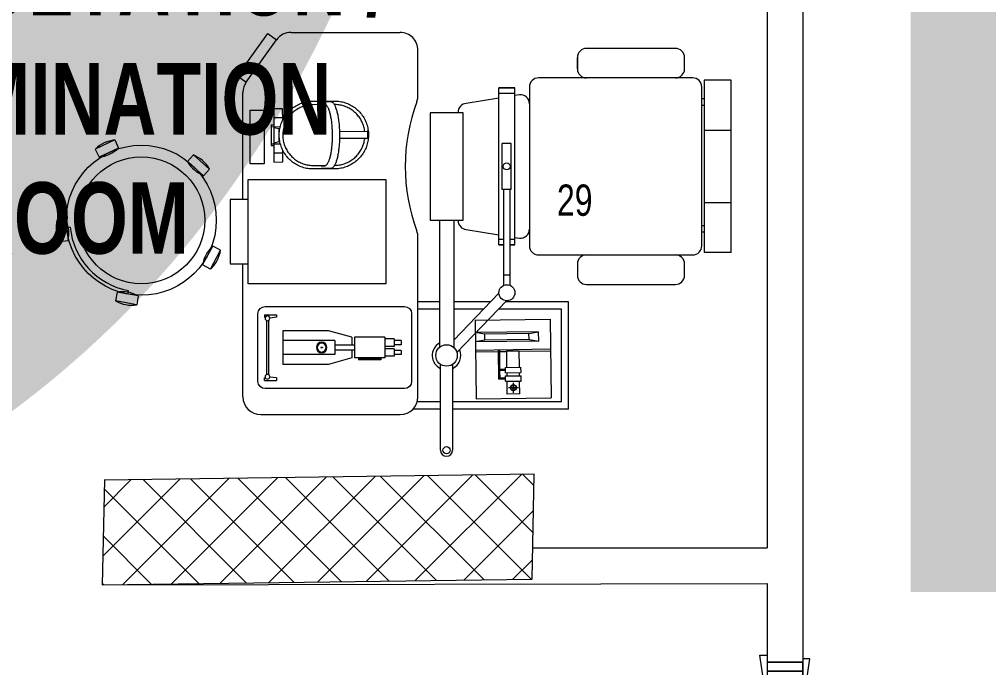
# Model space of a CAD drawing. Header units: millimetres. Extents: x -2143172 to 5255, y -610845 to 279739.
# Drawn here: x -1257184 to -1254470, y -25800 to -23985 of the extents above; entities that cross this region are included whole.
import ezdxf

# ---------------------------------------------------------------- set-up
doc = ezdxf.new("R2010")
doc.units = ezdxf.units.MM
doc.header["$LTSCALE"] = 30
doc.layers.get('0').update_dxf_attribs({"lineweight": 5})
for name, color, linetype, lineweight in [('72_EGR_BASE_TEXT', 7, 'Continuous', 5), ('72_EGR_EQP_TAG', 142, 'Continuous', 5), ('C-HYDR-CTCH', 6, 'Continuous', 5), ('Hatch', 252, 'Continuous', 5), ('LOADING', 163, 'Continuous', 5), ('Structure', 20, 'Continuous', 5), ('Title', 7, 'Continuous', 5), ('Walls', 32, 'Continuous', 5)]:
    doc.layers.add(name, color=color, linetype=linetype, lineweight=lineweight)
doc.layers.add('Wooden Joinery', color=7, linetype='Continuous', lineweight=5, true_color=0x521300)
doc.styles.get("Standard").update_dxf_attribs({"font": ''})
doc.styles.add('X3G_ENTITY_257CFD', font='swisscl.ttf', dxfattribs={"height": 200})
doc.styles.add('X3G_ENTITY_9EC9', font='swisscl.ttf', dxfattribs={"height": 0.2})
doc.styles.get('Standard').set_extended_font_data('@Arial Unicode MS')

# ---------------------------------------------------------------- blocks, each defined once
blk = doc.blocks.new('A$C72370EFE')
at = {"layer": 'Wooden Joinery'}
for p, q in [((-0.01, -0.04), (-0.02, -0.04)), ((-0.01, -0.03), (-0.01, -0.07)), ((0, -0.03), (-0.01, -0.03)), ((0.04, -0.03), (0.05, -0.03)), ((0.05, -0.03), (0.05, -0.07)), ((0.05, -0.04), (0.06, -0.04)), ((-0.05, -0.07), (-0.05, -0.16)), ((-0.03, -0.07), (-0.03, -0.16)), ((-0.01, -0.06), (-0.02, -0.06)), ((0, -0.07), (-0.01, -0.07)), ((0.04, -0.07), (0.05, -0.07)), ((0.05, -0.06), (0.06, -0.06)), ((0.07, -0.07), (0.07, -0.16)), ((0.09, -0.07), (0.09, -0.16)), ((-0.01, -0.17), (-0.02, -0.17)), ((-0.01, -0.17), (-0.01, -0.19)), ((0.05, -0.17), (0.06, -0.17)), ((0.05, -0.17), (0.05, -0.19)), ((-0.01, -0.19), (-0.02, -0.19)), ((0.05, -0.19), (0.06, -0.19))]:
    blk.add_line(p, q, dxfattribs=at)
for centre, radius, start, end in [((-0.02, -0.07), 0.03, 90, 180), ((0.06, -0.07), 0.03, 0, 90), ((-0.02, -0.07), 0.01, 90, 180), ((0.06, -0.07), 0.01, 0, 90), ((-0.02, -0.16), 0.03, 180, 270), ((-0.02, -0.16), 0.01, 180, 270), ((0.06, -0.16), 0.01, 270, 0), ((0.06, -0.16), 0.03, 270, 0)]:
    blk.add_arc(centre, radius, start, end, dxfattribs=at)
blk = doc.blocks.new('A$C5DAD61B4')
at = {"layer": 'Wooden Joinery'}
for points in [[(80, 959.1), (80, 969.1), (10, 979.1), (10, 959.1)], [(940, 959.1), (940, 969.1), (1010, 979.1), (1010, 959.1)], [(70, 859.1), (70, 849.1), (0, 839.1), (0, 859.1)], [(120, 859.1), (120, 0), (80, 0), (80, 859.1)], [(950, 859.1), (950, 849.1), (1020, 839.1), (1020, 859.1)]]:
    blk.add_lwpolyline(points, close=True, dxfattribs=at)
for points in [[(45, 859.1), (45, 959.1), (20, 959.1), (20, 859.1), (45, 859.1)], [(45, 859.1), (80, 859.1), (80, 899.1), (90, 899.1), (90, 959.1), (45, 959.1), (45, 859.1)], [(975, 859.1), (940, 859.1), (940, 899.1), (930, 899.1), (930, 959.1), (975, 959.1), (975, 859.1)], [(975, 859.1), (975, 959.1), (1000, 959.1), (1000, 859.1), (975, 859.1)]]:
    blk.add_lwpolyline(points, dxfattribs=at)
blk.add_arc((80, 859.1), 860, 272.666, 0, dxfattribs=at)
at = {"layer": 'Wooden Joinery', "xscale": 999.9999999998854, "yscale": 999.9999999998854, "zscale": 999.9999999998854, "rotation": 180}
blk.add_blockref('A$C72370EFE', (120, 0), dxfattribs=at)
blk = doc.blocks.new('A$C47696aed')
at = {"layer": 'Hatch'}
h = blk.add_hatch(dxfattribs=at)
h.set_pattern_fill('ANSI37', color=256, scale=30)
h.paths.add_polyline_path([(50952.7, 21917.9), (50348.7, 21909.7), (50352.6, 21621.3), (50956.6, 21629.5)])
h.paths.add_polyline_path([(43791.9, 21910.1), (43208.4, 21904.7), (43188.5, 21613.3), (43772, 21618.7)])
h.paths.add_polyline_path([(29414.9, 21902.8), (28815.8, 21898.7), (28810.1, 21605.6), (29409.2, 21609.7)])
h.paths.add_polyline_path([(36600.2, 21904.9), (35999, 21897.4), (35990.7, 21611.8), (36591.9, 21619.3)])
h.paths.add_polyline_path([(22195.7, 21912), (21589.3, 21890.2), (21603.8, 21597.6), (22210.2, 21619.5)])
h.paths.add_polyline_path([(15459.1, 21901.7), (14237.2, 21925.6), (14230.7, 21629.5), (15452.7, 21605.5)])
h.paths.add_polyline_path([(15473.2, 14701.6), (14258.2, 14685.8), (14244.7, 14393.4), (15459.7, 14409.1)])
h.paths.add_polyline_path([(15447.1, 7508.4), (14244, 7492.4), (14238.3, 7199.4), (15441.4, 7215.3)])
h.paths.add_polyline_path([(15465.6, 309.7), (14269, 298.3), (14271.8, 3.8), (15468.5, 15.2)])
h.paths.add_polyline_path([(7830.6, 311.8), (7227.1, 308.1), (7237.7, 22.6), (7841.3, 26.3)])
h.paths.add_polyline_path([(7815.2, 7509.8), (7218.4, 7511.4), (7218.2, 7210.2), (7815.1, 7208.6)])
h.paths.add_polyline_path([(7825.1, 14699.4), (7205.8, 14700.6), (7195.2, 14397.6), (7814.5, 14396.4)])
h.paths.add_polyline_path([(7801.7, 21878.7), (7201.1, 21893.2), (7197.5, 21603.6), (7798.1, 21589.1)])
h.paths.add_polyline_path([(602.6, 21876.9), (0, 21899.6), (1.9, 21611.2), (604.5, 21588.5)])
h.paths.add_polyline_path([(610.4, 7498.6), (8.3, 7491.6), (11.7, 7200), (613.7, 7206.9)])
h.paths.add_polyline_path([(627.9, 303.9), (29.5, 302.9), (34.3, 2.3), (632.7, 3.3)])
h.paths.add_polyline_path([(22214.6, 317.2), (21608.9, 304.3), (21614.6, 3.1), (22220.3, 16)])
h.paths.add_polyline_path([(22208.1, 7509.7), (21613.7, 7492.1), (21615.8, 7195.5), (22210.2, 7213.1)])
h.paths.add_polyline_path([(22199.3, 14717.7), (21600.4, 14710), (21604.4, 14409.9), (22203.4, 14417.6)])
h.paths.add_polyline_path([(29399.7, 14702.4), (28797.7, 14707.1), (28802, 14415), (29403.9, 14410.3)])
h.paths.add_polyline_path([(29403.4, 7519.8), (28799.6, 7502.2), (28813, 7202.1), (29413.1, 7223.2)])
h.paths.add_polyline_path([(29419.5, 303.8), (28815.7, 310.4), (28813.3, 24.7), (29417.2, 18.1)])
h.paths.add_polyline_path([(36618, 314.2), (36020.7, 299.7), (36029.7, 0), (36627, 14.6)])
h.paths.add_polyline_path([(36610.7, 7502.6), (36009.5, 7504.5), (36010.6, 7207.3), (36611.9, 7205.4)])
h.paths.add_polyline_path([(36574.3, 14706.4), (35993.4, 14711.1), (36013.1, 14421.3), (36594, 14416.6)])
h.paths.add_polyline_path([(43777.6, 14705.7), (43180, 14719.4), (43182, 14427.5), (43779.6, 14413.8)])
h.paths.add_polyline_path([(43778.6, 7507.1), (43210.2, 7499.5), (43212, 7205.4), (43780.5, 7213)])
h.paths.add_polyline_path([(43815.7, 310), (43210.4, 307.3), (43211.8, 2.8), (43817, 5.4)])
h.paths.add_polyline_path([(50989.9, 309.5), (50401.9, 325.5), (50388.7, 18.3), (50976.7, 2.3)])
h.paths.add_polyline_path([(50974.1, 7508.9), (50370.9, 7510), (50368.9, 7213.4), (50972.2, 7212.3)])
at = {"layer": 'C-HYDR-CTCH', "color": 4, "elevation": 301952, "flags": 128}
blk.add_lwpolyline([(14244.1, 7493.3), (14238.3, 7199.4), (15441.4, 7215.3), (15447.1, 7508.4), (14243.5, 7492.4)], dxfattribs=at)
blk = doc.blocks.new('ME12326-P')
for p, q in [((0, 0.22), (0, 0)), ((0, 0.22), (0.21, 0.22)), ((0.21, 0.22), (0.21, 0)), ((0.027, 0.1807), (0, 0.1852)), ((0.1775, 0.1852), (0, 0.1852)), ((0.027, 0.1635), (0, 0.159)), ((0.1505, 0.1807), (0.027, 0.1807)), ((0.027, 0.1635), (0.027, 0.1807)), ((0.1505, 0.1635), (0.027, 0.1635)), ((0.1505, 0.1807), (0.1775, 0.1852)), ((0.1505, 0.1635), (0.1505, 0.1807)), ((0.1505, 0.1635), (0.1775, 0.159)), ((0.1775, 0.159), (0.1775, 0.1852)), ((0.1775, 0.159), (0, 0.159)), ((0.21, 0.1355), (0, 0.1355)), ((0.0648, 0.1301), (0, 0.1301)), ((0.0648, 0.0536), (0.0648, 0.1355)), ((0.0679, 0.0806), (0.0679, 0.1355)), ((0.0875, 0.1301), (0.0679, 0.1301)), ((0.0875, 0.0867), (0.0875, 0.1327)), ((0.0875, 0.1327), (0.1225, 0.1327)), ((0.1225, 0.0867), (0.1225, 0.1327)), ((0.21, 0.1301), (0.1225, 0.1301)), ((0.0831, 0.0715), (0.0831, 0.0867)), ((0.0831, 0.0867), (0.1269, 0.0867)), ((0.1269, 0.0715), (0.1269, 0.0867)), ((0.0831, 0.0806), (0.0648, 0.0806)), ((0.0831, 0.0776), (0.0648, 0.0776)), ((0.0831, 0.0567), (0.0648, 0.0567)), ((0.0679, 0.0567), (0.0679, 0.0776)), ((0.0831, 0.0715), (0.1269, 0.0715)), ((0.0831, 0.0476), (0.0831, 0.0628)), ((0.0831, 0.0628), (0.1269, 0.0628)), ((0.0875, 0.0628), (0.0875, 0.0715)), ((0.1225, 0.0628), (0.1225, 0.0715)), ((0.1269, 0.0476), (0.1269, 0.0628)), ((0.0831, 0.0536), (0.0648, 0.0536)), ((0.0831, 0.0476), (0.1269, 0.0476)), ((0.0875, 0.0116), (0.0875, 0.0476)), ((0.1192, 0.0291), (0.0908, 0.0291)), ((0.105, 0.0152), (0.105, 0.0435)), ((0.1225, 0.0116), (0.1225, 0.0476)), ((0, 0), (0.21, 0)), ((0.1225, 0.0116), (0.0875, 0.0116))]:
    blk.add_line(p, q)
for radius in [0.00847, 0.00758, 0.00267]:
    blk.add_circle((0.105, 0.0293), radius)
blk = doc.blocks.new('ME12281-P')
at = {"color": 0}
for p, q in [((0.4454, 0.3153), (0.0554, 0.3153)), ((0.0354, 0.2953), (0.0354, 0.1053)), ((0.414, 0.2923), (0.414, 0.2855)), ((0.4469, 0.2923), (0.414, 0.2923)), ((0.414, 0.2855), (0.4325, 0.283)), ((0.4356, 0.2759), (0.4356, 0.124)), ((0.4412, 0.2759), (0.4412, 0.1246)), ((0.4469, 0.2855), (0.4447, 0.2855)), ((0.4469, 0.2923), (0.4469, 0.2855)), ((0.4654, 0.1053), (0.4654, 0.2953)), ((0.2028, 0.2289), (0.2676, 0.2473)), ((0.2676, 0.2473), (0.3961, 0.2473)), ((0.3961, 0.2473), (0.3961, 0.1533)), ((0.0648, 0.2198), (0.0845, 0.2198)), ((0.0648, 0.2198), (0.0648, 0.2083)), ((0.0845, 0.2243), (0.1099, 0.2243)), ((0.0845, 0.2243), (0.0845, 0.2037)), ((0.1099, 0.2289), (0.1953, 0.2289)), ((0.1099, 0.2289), (0.1099, 0.1716)), ((0.1953, 0.2289), (0.1953, 0.1716)), ((0.2028, 0.2289), (0.2028, 0.2071)), ((0.2504, 0.2198), (0.3961, 0.2198)), ((0.2504, 0.2198), (0.2504, 0.1808)), ((0.0648, 0.2083), (0.0845, 0.2083)), ((0.0648, 0.1922), (0.0648, 0.1808)), ((0.0648, 0.1922), (0.0845, 0.1922)), ((0.0845, 0.2037), (0.1099, 0.2037)), ((0.0845, 0.1968), (0.0845, 0.1762)), ((0.0845, 0.1968), (0.1099, 0.1968)), ((0.1953, 0.2071), (0.2504, 0.2071)), ((0.1953, 0.1934), (0.2504, 0.1934)), ((0.2028, 0.1934), (0.2028, 0.1716)), ((0.2851, 0.2009), (0.2851, 0.1996)), ((0.2851, 0.2009), (0.2892, 0.2009)), ((0.2851, 0.1996), (0.2892, 0.1996)), ((0.2892, 0.2009), (0.2892, 0.1996)), ((0.0648, 0.1808), (0.0845, 0.1808)), ((0.0845, 0.1762), (0.1099, 0.1762)), ((0.1099, 0.1716), (0.1953, 0.1716)), ((0.1211, 0.1692), (0.1211, 0.166)), ((0.1211, 0.1692), (0.184, 0.1692)), ((0.1211, 0.166), (0.184, 0.166)), ((0.184, 0.1692), (0.184, 0.166)), ((0.2028, 0.1716), (0.2676, 0.1533)), ((0.2504, 0.1808), (0.3961, 0.1808)), ((0.2676, 0.1533), (0.3961, 0.1533)), ((0.414, 0.1151), (0.4325, 0.1175)), ((0.414, 0.1151), (0.414, 0.1082)), ((0.4469, 0.1151), (0.4447, 0.1151)), ((0.4469, 0.1082), (0.4469, 0.1151)), ((0.0554, 0.0853), (0.4454, 0.0853)), ((0.4469, 0.1082), (0.414, 0.1082))]:
    blk.add_line(p, q, dxfattribs=at)
for centre, radius in [((0.439, 0.2821), 0.00657), ((0.2871, 0.2003), 0.0149), ((0.2871, 0.2003), 0.0125), ((0.439, 0.1184), 0.00657)]:
    blk.add_circle(centre, radius, dxfattribs=at)
for centre, start, end in [((0.0554, 0.2953), 90, 180), ((0.4454, 0.2953), 0, 90), ((0.0554, 0.1053), 180, 270), ((0.4454, 0.1053), 270, 0)]:
    blk.add_arc(centre, 0.02, start, end, dxfattribs=at)
blk = doc.blocks.new('ME18014A-P')
for p, q in [((-0.6447, 1.2847), (-0.2727, 1.2847)), ((-0.0927, 1.2847), (0.2071, 1.2847)), ((0.2537, 1.2997), (0.2362, 1.2753)), ((0.2362, 1.2753), (0.3544, 1.1908)), ((0.2362, 1.2753), (0.3544, 1.1908)), ((0.2537, 1.2997), (0.3719, 1.2152)), ((-0.6947, 1.2347), (-0.6947, 0.8447)), ((0.3719, 1.2152), (0.3544, 1.1908)), ((0.3753, 1.1501), (0.3753, 0.8447)), ((-0.6792, 0.7317), (-0.6792, 0.8085)), ((-0.6447, 0.7947), (-0.1986, 0.7947)), ((-0.3792, 0.7347), (-0.3792, 0.7947)), ((0.1986, 0.7947), (0.3253, 0.7947)), ((-0.15, 0.7347), (-0.5068, 0.7347)), ((-0.7944, 0.7317), (-0.5539, 0.7317)), ((-0.5539, 0.6977), (-0.7944, 0.6977)), ((-0.6792, 0.3732), (-0.6792, 0.6977)), ((-0.3759, 0.5465), (-0.5208, 0.6859)), ((-0.15, 0.6947), (-0.5068, 0.6947)), ((-0.3551, 0.5682), (-0.4867, 0.6947)), ((-0.3792, 0.5913), (-0.3792, 0.6947)), ((-0.15, 0.6826), (-0.1512, 0.6826)), ((0.1512, 0.6826), (0.15, 0.6826)), ((-0.1765, 0.6594), (-0.1913, 0.5686)), ((0.1913, 0.5686), (0.1765, 0.6594)), ((-0.3792, 0.3732), (-0.3792, 0.5496)), ((-0.0644, 0.5554), (-0.3331, 0.5554)), ((-0.3037, 0.5554), (-0.3037, 0.5361)), ((-0.2198, 0.5686), (-0.2198, 0.5554)), ((-0.2198, 0.5686), (0.2198, 0.5686)), ((-0.2198, 0.5554), (-0.2198, 0.5686)), ((-0.2044, 0.5554), (-0.2044, 0.5686)), ((-0.0644, 0.5586), (0.0644, 0.5586)), ((-0.0644, 0.5336), (-0.0644, 0.5586)), ((0.0644, 0.5336), (0.0644, 0.5586)), ((0.2044, 0.5236), (0.2044, 0.5686)), ((0.2198, 0.5686), (0.2198, 0.5236)), ((0.2198, 0.5236), (0.2198, 0.5686)), ((-0.3326, 0.5361), (-0.0644, 0.5361)), ((-0.2198, 0.5361), (-0.2198, 0.5236)), ((-0.2198, 0.5236), (-0.2198, 0.5361)), ((-0.2198, 0.5236), (0.2198, 0.5236)), ((-0.2044, 0.5236), (-0.2044, 0.5361)), ((-0.1986, 0.5236), (-0.2008, 0.5102)), ((-0.0644, 0.5336), (0.0644, 0.5336)), ((0.2008, 0.5102), (0.1986, 0.5236)), ((0.2223, 0.4826), (-0.2223, 0.4826)), ((-0.2477, 0.4572), (-0.2477, 0.0254)), ((0.2476, 0.0254), (0.2476, 0.4572)), ((-0.6792, 0.3732), (-0.3792, 0.3732)), ((-0.2731, 0.3484), (-0.3048, 0.3484)), ((0.273, 0.3484), (0.3048, 0.3484)), ((0.3048, 0.3484), (0.273, 0.3484)), ((-0.3302, 0.323), (-0.3302, 0.0738)), ((0.3302, 0.0738), (0.3302, 0.323)), ((-0.3048, 0.0484), (-0.2731, 0.0484)), ((0.273, 0.0484), (0.3048, 0.0484)), ((-0.2223, 0), (0.2223, 0)), ((-0.1841, -0.0063), (-0.1841, 0)), ((-0.1651, 0), (-0.1651, -0.0063)), ((0.1714, 0), (0.1714, -0.0063)), ((0.1905, 0), (0.1905, -0.0063)), ((-0.2413, -0.0826), (-0.2413, -0.0063)), ((0.2413, -0.0063), (-0.2413, -0.0063)), ((-0.1016, -0.0826), (-0.1016, -0.0063)), ((0.1011, -0.0063), (0.1011, -0.0826)), ((0.2413, -0.0826), (0.2413, -0.0063)), ((-0.2413, -0.0826), (0.2413, -0.0826))]:
    blk.add_line(p, q)
at = {"color": 8}
for p, q in [((-0.6592, 0.7317), (-0.6592, 0.7968)), ((-0.3992, 0.7347), (-0.3992, 0.7947)), ((-0.6592, 0.3932), (-0.6592, 0.6977)), ((-0.3992, 0.6105), (-0.3992, 0.6947)), ((-0.3992, 0.3932), (-0.3992, 0.5689)), ((-0.6592, 0.3932), (-0.3992, 0.3932))]:
    blk.add_line(p, q, dxfattribs=at)
for points in [[(-0.2727, 1.2703), (-0.0927, 1.2703), (-0.0927, 1.3203), (-0.2727, 1.3203)], [(-0.3289, 0.8843), (-0.3289, 1.2703), (-0.0364, 1.2703), (-0.0364, 0.8843)], [(-0.15, 0.6686), (0.15, 0.6686), (0.15, 0.7607), (-0.15, 0.7607)]]:
    blk.add_lwpolyline(points, close=True)
for centre, radius in [((-0.5292, 0.7147), 0.03), ((-0.7944, 0.7147), 0.01), ((-0.3535, 0.5457), 0.0225), ((0, 0.5461), 0.00979)]:
    blk.add_circle(centre, radius)
for centre, radius, start, end in [((-0.6447, 1.2347), 0.05, 90, 180), ((0.2071, 1.2347), 0.05, 54.4343, 90), ((0.3253, 1.1501), 0.05, 0, 54.4343), ((-0.6447, 0.8447), 0.05, 180, 270), ((0.3253, 0.8447), 0.05, 270, 0), ((0, 0.313), 0.5175, 69.5195, 110.4805), ((-0.1986, 0.8447), 0.05, 270, 290.4805), ((0.1986, 0.8447), 0.05, 249.5195, 270), ((-0.5292, 0.7147), 0.04, 30, 154.8331), ((-0.7944, 0.7147), 0.017, 90, 270), ((-0.5292, 0.7147), 0.04, 205.1669, 294.1023), ((-0.1512, 0.6572), 0.0254, 90, 175.0303), ((0.1512, 0.6572), 0.0254, 4.9697, 90), ((-0.1755, 0.508), 0.0254, 175.0303, 270), ((0.1755, 0.508), 0.0254, 270, 4.9697), ((-0.2223, 0.4572), 0.0254, 90, 180), ((0.2223, 0.4572), 0.0254, 0, 90), ((-0.3048, 0.323), 0.0254, 90, 180), ((-0.2731, 0.323), 0.0254, 0, 90), ((0.273, 0.323), 0.0254, 90, 180), ((0.3048, 0.323), 0.0254, 0, 90), ((-0.3048, 0.0738), 0.0254, 180, 270), ((-0.2731, 0.0738), 0.0254, 270, 0), ((0.273, 0.0738), 0.0254, 180, 270), ((0.3048, 0.0738), 0.0254, 270, 0), ((-0.2223, 0.0254), 0.0254, 180, 270), ((0.2223, 0.0254), 0.0254, 270, 0)]:
    blk.add_arc(centre, radius, start, end)
blk = doc.blocks.new('ME12818-P')
for p, q in [((-0.0723, 0.1635), (0.0777, 0.1635)), ((-0.0723, 0.1635), (-0.0723, 0.1385)), ((-0.0468, 0.1635), (-0.0468, 0.1385)), ((-0.0262, 0.1712), (0.0316, 0.1712)), ((-0.0262, 0.1712), (-0.0262, 0.1635)), ((-0.0212, 0.1712), (-0.0212, 0.145)), ((-0.0148, 0.1485), (-0.0184, 0.1635)), ((0.0238, 0.1635), (0.0202, 0.1485)), ((0.0266, 0.1712), (0.0266, 0.145)), ((0.0316, 0.1712), (0.0316, 0.1635)), ((0.0521, 0.1635), (0.0521, 0.1385)), ((0.0777, 0.1635), (0.0777, 0.1385)), ((-0.0389, 0.1385), (-0.0723, 0.1385)), ((0.0202, 0.1485), (-0.0148, 0.1485)), ((-0.0123, 0.1485), (-0.0123, 0.1471)), ((0.0177, 0.1471), (0.0177, 0.1485)), ((0.0777, 0.1385), (0.0442, 0.1385)), ((-0.0923, 0.0534), (-0.0923, -0.0066)), ((-0.0913, 0.0311), (-0.0913, 0.0053)), ((-0.0833, 0.0208), (-0.0833, 0.0311)), ((-0.0823, 0.018), (-0.0823, 0.0534)), ((0.0877, 0.0534), (0.0877, 0.018)), ((0.0887, 0.0311), (0.0887, 0.0208)), ((0.0967, 0.0053), (0.0967, 0.0311)), ((0.0977, -0.0066), (0.0977, 0.0534)), ((-0.0823, -0.0066), (-0.0823, -0.006)), ((-0.0053, -0.0205), (0.0107, -0.0205)), ((0.0877, -0.0061), (0.0877, -0.0066)), ((-0.0053, -0.0996), (-0.0058, -0.0996)), ((0.0107, -0.0996), (-0.0053, -0.0996)), ((0.0111, -0.0996), (0.0107, -0.0996))]:
    blk.add_line(p, q)
at = {"flags": 128}
for points in [[(0.0977, 0.0534), (0.0976, 0.0572), (0.0974, 0.061), (0.097, 0.0648), (0.0965, 0.0685), (0.0958, 0.0723), (0.095, 0.076), (0.094, 0.0796), (0.0929, 0.0833), (0.0916, 0.0869), (0.0902, 0.0904), (0.0886, 0.0939), (0.087, 0.0973), (0.0851, 0.1006), (0.0832, 0.1038), (0.0811, 0.107), (0.0789, 0.1101), (0.0766, 0.1131), (0.0741, 0.116), (0.0716, 0.1188), (0.0689, 0.1215), (0.0661, 0.1241), (0.0632, 0.1266), (0.0602, 0.129), (0.0572, 0.1312), (0.054, 0.1333), (0.0508, 0.1353), (0.0475, 0.1372), (0.0441, 0.1389), (0.0406, 0.1405), (0.0371, 0.1419), (0.0335, 0.1432), (0.0299, 0.1444), (0.0263, 0.1454), (0.0226, 0.1463), (0.0188, 0.147), (0.0151, 0.1476), (0.0113, 0.148), (0.0075, 0.1483), (0.0037, 0.1484), (-0.0001, 0.1483), (-0.0039, 0.1482), (-0.0077, 0.1478), (-0.0114, 0.1473), (-0.0152, 0.1467), (-0.0189, 0.1459), (-0.0226, 0.145), (-0.0262, 0.1439), (-0.0298, 0.1427), (-0.0334, 0.1413), (-0.0368, 0.1398), (-0.0403, 0.1381), (-0.0436, 0.1363), (-0.0469, 0.1344), (-0.0501, 0.1324), (-0.0532, 0.1302), (-0.0562, 0.1279), (-0.0592, 0.1255), (-0.062, 0.1229), (-0.0647, 0.1203), (-0.0674, 0.1176), (-0.0699, 0.1147), (-0.0723, 0.1118), (-0.0745, 0.1087), (-0.0767, 0.1056), (-0.0787, 0.1024), (-0.0806, 0.0991), (-0.0824, 0.0957), (-0.084, 0.0923), (-0.0855, 0.0888), (-0.0868, 0.0852), (-0.088, 0.0816), (-0.0891, 0.078), (-0.09, 0.0743), (-0.0907, 0.0705), (-0.0914, 0.0668), (-0.0918, 0.063), (-0.0921, 0.0592), (-0.0923, 0.0554), (-0.0923, 0.0534)], [(-0.0823, 0.0534), (-0.0822, 0.0568), (-0.082, 0.0602), (-0.0817, 0.0636), (-0.0812, 0.0669), (-0.0806, 0.0703), (-0.0799, 0.0736), (-0.079, 0.0769), (-0.078, 0.0801), (-0.0769, 0.0833), (-0.0756, 0.0865), (-0.0742, 0.0896), (-0.0727, 0.0926), (-0.0711, 0.0956), (-0.0693, 0.0985), (-0.0675, 0.1014), (-0.0655, 0.1041), (-0.0634, 0.1068), (-0.0612, 0.1094), (-0.0589, 0.1119), (-0.0565, 0.1144), (-0.054, 0.1167), (-0.0515, 0.1189), (-0.0488, 0.121), (-0.0461, 0.123), (-0.0432, 0.1249), (-0.0403, 0.1267), (-0.0374, 0.1284), (-0.0343, 0.1299), (-0.0313, 0.1313), (-0.0281, 0.1326), (-0.0249, 0.1338), (-0.0217, 0.1348), (-0.0184, 0.1357), (-0.0151, 0.1365), (-0.0118, 0.1371), (-0.0084, 0.1377), (-0.005, 0.138), (-0.0016, 0.1383), (0.0018, 0.1384), (0.0052, 0.1383), (0.0086, 0.1382), (0.012, 0.1379), (0.0153, 0.1374), (0.0187, 0.1369), (0.022, 0.1362), (0.0253, 0.1353), (0.0286, 0.1344), (0.0318, 0.1333), (0.0349, 0.132), (0.0381, 0.1307), (0.0411, 0.1292), (0.0441, 0.1276), (0.0471, 0.1259), (0.0499, 0.1241), (0.0527, 0.1221), (0.0554, 0.1201), (0.058, 0.1179), (0.0606, 0.1156), (0.063, 0.1133), (0.0654, 0.1108), (0.0676, 0.1082), (0.0698, 0.1056), (0.0718, 0.1029), (0.0737, 0.1001), (0.0755, 0.0972), (0.0772, 0.0943), (0.0788, 0.0912), (0.0803, 0.0882), (0.0816, 0.085), (0.0828, 0.0819), (0.0839, 0.0786), (0.0848, 0.0754), (0.0856, 0.0721), (0.0863, 0.0687), (0.0868, 0.0654), (0.0873, 0.062), (0.0875, 0.0586), (0.0877, 0.0552), (0.0877, 0.0534)], [(-0.0913, 0.0053), (-0.0912, 0.004), (-0.0909, 0.0028), (-0.0905, 0.0016), (-0.0898, 0.0005), (-0.089, -0.0007), (-0.0881, -0.0017), (-0.0871, -0.0028), (-0.0859, -0.0038), (-0.0845, -0.0047), (-0.0831, -0.0057), (-0.0815, -0.0066), (-0.0798, -0.0075), (-0.078, -0.0083), (-0.076, -0.0092), (-0.0739, -0.01), (-0.0718, -0.0108), (-0.0695, -0.0116), (-0.067, -0.0123), (-0.0645, -0.013), (-0.0619, -0.0137), (-0.0592, -0.0144), (-0.0563, -0.015), (-0.0534, -0.0156), (-0.0504, -0.0162), (-0.0473, -0.0167), (-0.0442, -0.0172), (-0.0409, -0.0177), (-0.0376, -0.0181), (-0.0343, -0.0185), (-0.0308, -0.0189), (-0.0274, -0.0192), (-0.0238, -0.0195), (-0.0203, -0.0198), (-0.0167, -0.02), (-0.013, -0.0202), (-0.0094, -0.0203), (-0.0057, -0.0204), (-0.002, -0.0205), (0.0017, -0.0205), (0.0054, -0.0205), (0.0091, -0.0204), (0.0128, -0.0204), (0.0164, -0.0202), (0.0201, -0.0201), (0.0237, -0.0199), (0.0273, -0.0196), (0.0309, -0.0194), (0.0344, -0.0191), (0.0378, -0.0187), (0.0412, -0.0183), (0.0446, -0.0179), (0.0478, -0.0175), (0.051, -0.017), (0.0542, -0.0165), (0.0572, -0.0159), (0.0602, -0.0153), (0.063, -0.0147), (0.0658, -0.0141), (0.0685, -0.0134), (0.0711, -0.0127), (0.0735, -0.012), (0.0759, -0.0112), (0.0782, -0.0104), (0.0803, -0.0096), (0.0823, -0.0088), (0.0842, -0.008), (0.086, -0.0071), (0.0876, -0.0062), (0.0892, -0.0052), (0.0906, -0.0043), (0.0918, -0.0033), (0.093, -0.0023), (0.094, -0.0012), (0.0948, -0.0002), (0.0955, 0.001), (0.0961, 0.0022), (0.0965, 0.0034), (0.0967, 0.0046), (0.0967, 0.0053)], [(-0.0833, 0.0208), (-0.0833, 0.0202), (-0.0831, 0.0195), (-0.0829, 0.0189), (-0.0825, 0.0182), (-0.082, 0.0175), (-0.0813, 0.0167), (-0.0805, 0.016), (-0.0796, 0.0152), (-0.0785, 0.0144), (-0.0773, 0.0136), (-0.076, 0.0128), (-0.0745, 0.012), (-0.0729, 0.0113), (-0.0711, 0.0105), (-0.0692, 0.0098), (-0.0672, 0.009), (-0.0651, 0.0083), (-0.0629, 0.0077), (-0.0606, 0.007), (-0.0581, 0.0064), (-0.0556, 0.0057), (-0.053, 0.0052), (-0.0502, 0.0046), (-0.0474, 0.0041), (-0.0445, 0.0036), (-0.0416, 0.0031), (-0.0385, 0.0027), (-0.0354, 0.0022), (-0.0322, 0.0019), (-0.029, 0.0015), (-0.0257, 0.0012), (-0.0224, 0.0009), (-0.019, 0.0007), (-0.0156, 0.0005), (-0.0122, 0.0003), (-0.0087, 0.0002), (-0.0052, 0.0001), (-0.0017, 0), (0.0017, 0), (0.0052, 0), (0.0087, 0), (0.0122, 0.0001), (0.0157, 0.0002), (0.0191, 0.0004), (0.0226, 0.0006), (0.026, 0.0008), (0.0293, 0.0011), (0.0326, 0.0014), (0.0359, 0.0017), (0.0391, 0.002), (0.0422, 0.0024), (0.0453, 0.0029), (0.0483, 0.0033), (0.0513, 0.0038), (0.0541, 0.0043), (0.0569, 0.0049), (0.0596, 0.0054), (0.0622, 0.006), (0.0647, 0.0067), (0.067, 0.0073), (0.0693, 0.008), (0.0715, 0.0087), (0.0736, 0.0094), (0.0755, 0.0101), (0.0773, 0.0109), (0.079, 0.0116), (0.0806, 0.0124), (0.082, 0.0132), (0.0833, 0.014), (0.0844, 0.0147), (0.0854, 0.0155), (0.0863, 0.0163), (0.087, 0.0171), (0.0876, 0.0178), (0.0881, 0.0185), (0.0884, 0.0192), (0.0886, 0.0198), (0.0887, 0.0204), (0.0887, 0.0208)], [(-0.0923, -0.0066), (-0.0922, -0.0104), (-0.092, -0.0142), (-0.0916, -0.018), (-0.0911, -0.0217), (-0.0904, -0.0255), (-0.0896, -0.0292), (-0.0886, -0.0329), (-0.0875, -0.0365), (-0.0862, -0.0401), (-0.0848, -0.0436), (-0.0833, -0.0471), (-0.0816, -0.0505), (-0.0797, -0.0538), (-0.0778, -0.0571), (-0.0757, -0.0603), (-0.0735, -0.0633), (-0.0712, -0.0663), (-0.0687, -0.0693), (-0.0662, -0.0721), (-0.0635, -0.0748), (-0.0607, -0.0774), (-0.0578, -0.0798), (-0.0549, -0.0822), (-0.0518, -0.0844), (-0.0486, -0.0866), (-0.0454, -0.0885), (-0.0421, -0.0904), (-0.0387, -0.0921), (-0.0352, -0.0937), (-0.0317, -0.0952), (-0.0282, -0.0965), (-0.0245, -0.0976), (-0.0209, -0.0986), (-0.0172, -0.0995), (-0.0135, -0.1002), (-0.0097, -0.1008), (-0.0059, -0.1012), (-0.0021, -0.1015), (0.0017, -0.1016), (0.0055, -0.1016), (0.0093, -0.1014), (0.013, -0.101), (0.0168, -0.1006), (0.0206, -0.0999), (0.0243, -0.0991), (0.028, -0.0982), (0.0316, -0.0971), (0.0352, -0.0959), (0.0387, -0.0945), (0.0422, -0.093), (0.0456, -0.0913), (0.049, -0.0896), (0.0523, -0.0876), (0.0555, -0.0856), (0.0586, -0.0834), (0.0616, -0.0811), (0.0646, -0.0787), (0.0674, -0.0762), (0.0701, -0.0735), (0.0727, -0.0708), (0.0753, -0.0679), (0.0776, -0.065), (0.0799, -0.0619), (0.0821, -0.0588), (0.0841, -0.0556), (0.086, -0.0523), (0.0878, -0.0489), (0.0894, -0.0455), (0.0909, -0.042), (0.0922, -0.0384), (0.0934, -0.0348), (0.0945, -0.0312), (0.0954, -0.0275), (0.0961, -0.0238), (0.0967, -0.02), (0.0972, -0.0162), (0.0975, -0.0125), (0.0977, -0.0087), (0.0977, -0.0066)], [(-0.0073, -0.091), (-0.0099, -0.0907), (-0.0133, -0.0901), (-0.0166, -0.0894), (-0.0199, -0.0886), (-0.0232, -0.0876), (-0.0264, -0.0865), (-0.0296, -0.0853), (-0.0327, -0.0839), (-0.0357, -0.0824), (-0.0387, -0.0808), (-0.0417, -0.0791), (-0.0445, -0.0773), (-0.0473, -0.0753), (-0.05, -0.0733), (-0.0527, -0.0711), (-0.0552, -0.0689), (-0.0576, -0.0665), (-0.06, -0.064), (-0.0622, -0.0615), (-0.0644, -0.0588), (-0.0664, -0.0561), (-0.0683, -0.0533), (-0.0701, -0.0504), (-0.0718, -0.0475), (-0.0734, -0.0445), (-0.0749, -0.0414), (-0.0762, -0.0383), (-0.0774, -0.0351), (-0.0785, -0.0319), (-0.0794, -0.0286), (-0.0802, -0.0253), (-0.0809, -0.022), (-0.0815, -0.0186), (-0.0819, -0.0152), (-0.0821, -0.0118), (-0.0823, -0.0084), (-0.0823, -0.0066)], [(-0.0073, -0.0204), (-0.0073, -0.0976)], [(0.0877, -0.0066), (0.0876, -0.01), (0.0874, -0.0134), (0.0871, -0.0168), (0.0866, -0.0202), (0.086, -0.0235), (0.0853, -0.0268), (0.0844, -0.0301), (0.0834, -0.0334), (0.0822, -0.0366), (0.081, -0.0397), (0.0796, -0.0428), (0.0781, -0.0459), (0.0765, -0.0488), (0.0747, -0.0518), (0.0728, -0.0546), (0.0709, -0.0574), (0.0688, -0.0601), (0.0666, -0.0627), (0.0643, -0.0652), (0.0619, -0.0676), (0.0594, -0.0699), (0.0569, -0.0721), (0.0542, -0.0742), (0.0514, -0.0762), (0.0486, -0.0781), (0.0457, -0.0799), (0.0428, -0.0816), (0.0397, -0.0831), (0.0366, -0.0845), (0.0335, -0.0858), (0.0303, -0.087), (0.0271, -0.088), (0.0238, -0.089), (0.0205, -0.0897), (0.0171, -0.0904), (0.0138, -0.0909), (0.0127, -0.091)], [(0.0127, -0.0976), (0.0127, -0.0204)], [(-0.0059, -0.0995), (-0.0062, -0.0994), (-0.0066, -0.0992), (-0.0069, -0.0989), (-0.0071, -0.0985), (-0.0073, -0.0981), (-0.0073, -0.0976)], [(0.0127, -0.0976), (0.0126, -0.0981), (0.0125, -0.0985), (0.0123, -0.0989), (0.0119, -0.0992), (0.0116, -0.0994), (0.0113, -0.0995)]]:
    blk.add_lwpolyline(points, dxfattribs=at)
for centre, major_axis, start_param, end_param in [((-0.0053, -0.02), (0.002, 0), 3.665191, 4.712389), ((0.0107, -0.02), (-0.002, 0), 1.570796, 2.617994)]:
    blk.add_ellipse(centre, major_axis=major_axis, ratio=0.262075, start_param=start_param, end_param=end_param)
blk = doc.blocks.new('HF10037B-P')
at = {"color": 0}
for p, q in [((0.2459, 0.134), (0.1859, 0.134)), ((0.1859, 0.134), (0.1859, 0.109)), ((0.2459, 0.109), (0.1859, 0.109)), ((0.2459, 0.134), (0.2459, 0.109)), ((0, 0), (-0.0142, -0.0583)), ((0, 0), (0.0243, -0.0059)), ((0.0243, -0.0059), (0.01, -0.0642)), ((0.4071, -0.0094), (0.431, -0.0018)), ((0.4071, -0.0094), (0.4255, -0.0665)), ((0.431, -0.0018), (0.4493, -0.0589)), ((0.4069, -0.0417), (0.4165, -0.0387)), ((-0.0142, -0.0583), (0.01, -0.0642)), ((0.4255, -0.0665), (0.4493, -0.0589)), ((0.0524, -0.2725), (0.0674, -0.2525)), ((0.0674, -0.2525), (0.1154, -0.2885)), ((0.3125, -0.2897), (0.362, -0.2558)), ((0.3267, -0.268), (0.3323, -0.2763)), ((0.3761, -0.2764), (0.362, -0.2558)), ((0.0524, -0.2725), (0.1004, -0.3085)), ((0.1004, -0.3085), (0.1154, -0.2885)), ((0.3266, -0.3103), (0.3125, -0.2897)), ((0.3266, -0.3103), (0.3761, -0.2764))]:
    blk.add_line(p, q, dxfattribs=at)
for radius in [0.21, 0.1775]:
    blk.add_circle((0.2161, -0.1014), radius, dxfattribs=at)
for centre, radius, start, end in [((0.2159, 0.0465), 0.0925, 71.0754, 108.9246), ((0.2159, 0.1965), 0.0925, 251.0754, 288.9246), ((0.0779, -0.0499), 0.0925, 147.3419, 185.1912), ((-0.0678, -0.0143), 0.0925, 327.3419, 5.1912), ((0.4996, -0.0113), 0.0925, 178.8412, 216.6904), ((0.3568, -0.057), 0.0925, 358.8412, 36.6904), ((0.2161, -0.1014), 0.2, 303.6037, 17.3657), ((0.0389, -0.3404), 0.0925, 34.1875, 72.0368), ((0.3867, -0.3449), 0.0925, 105.5121, 143.3614), ((0.1289, -0.2205), 0.0925, 214.1875, 252.0368), ((0.3019, -0.2212), 0.0925, 285.5121, 323.3614)]:
    blk.add_arc(centre, radius, start, end, dxfattribs=at)

msp = doc.modelspace()

# ---------------------------------------------------------------- linework, layer by layer
at = {"layer": 'LOADING', "extrusion": (-1.66552e-10, -4.6879e-08, 1), "elevation": -0.1}
msp.add_lwpolyline([(-1256498.2, -24239.3), (-1256498.2, -24389.3), (-1256538.2, -24389.3), (-1256538.2, -24239.3)], close=True, dxfattribs=at)
at = {"layer": 'Walls'}
for p, q in [((-1254990.9, -22414.7), (-1254990.9, -25784.7)), ((-1255090.9, -22514.7), (-1255090.9, -25464.7)), ((-1255747.1, -25464.7), (-1255090.9, -25464.7)), ((-1256951.9, -25567.6, 301952), (-1255090.9, -25564.7)), ((-1255090.9, -25564.7), (-1255090.9, -25784.7)), ((-1255090.9, -25784.7), (-1254990.9, -25784.7))]:
    msp.add_line(p, q, dxfattribs=at)

# ---------------------------------------------------------------- block references
at = {"layer": 'LOADING', "extrusion": (1.43227e-21, 4.73306e-08, -1), "xscale": -999.9999999999999, "yscale": 999.9999999999999, "zscale": -999.9999999999999, "rotation": 270}
msp.add_blockref('ME18014A-P', (1255273.4, -24396.8, 0.1), dxfattribs=at)
at = {"layer": 'LOADING', "extrusion": (-1.43227e-21, -4.73306e-08, 1), "xscale": -1000, "yscale": 1000, "zscale": 1000, "rotation": 90.24544648778834}
msp.add_blockref('ME12818-P', (-1256308.2, -24306.1, -0.1), dxfattribs=at)
at = {"layer": 'LOADING', "extrusion": (-2.79672e-08, 3.6788e-07, -1), "xscale": -1000.000000000001, "yscale": 1000.000000000001, "zscale": 999.999999999999, "rotation": 117.971696169471}
msp.add_blockref('HF10037B-P', (1256651.8, -24404.3, 0.1), dxfattribs=at)
at = {"layer": 'LOADING', "extrusion": (-1.43227e-21, -4.73306e-08, 1), "xscale": -1000, "yscale": 999.9999999999999, "zscale": 999.9999999999999}
msp.add_blockref('ME12281-P', (-1256050.6, -25104.1, 3.2), dxfattribs=at)
at = {"layer": 'LOADING', "extrusion": (-3.68387e-07, -8.1011e-08, 1), "xscale": 1000.000000000001, "yscale": 1000.000000000001, "zscale": 1000.000000000001, "rotation": 0.8046661792795066}
msp.add_blockref('ME12326-P', (-1255905.3, -25047.1, 0.4), dxfattribs=at)
at = {"layer": 'Structure', "color": 3}
msp.add_blockref('A$C47696aed', (-1271190.2, -32767, 0), dxfattribs=at)
at = {"layer": 'Wooden Joinery', "xscale": -1, "rotation": 270.0000000000001}
msp.add_blockref('A$C5DAD61B4', (-1255949.9, -26784.7), dxfattribs=at)

# ---------------------------------------------------------------- texts
at = {"layer": '72_EGR_BASE_TEXT', "insert": (-1257028.2, -23440.9, 0), "char_height": 200, "width": 1796.52, "attachment_point": 2, "style": 'X3G_ENTITY_9EC9'}
msp.add_mtext('{\\fSwis721 LtCn BT|b1|i0|c0|p34;OPHTHALMOLOGY CONSULTATION / EXAMINATION ROOM}', dxfattribs=at)
at = {"layer": '72_EGR_EQP_TAG', "insert": (-1255629.2, -24447.5, -0.1), "char_height": 87.47, "attachment_point": 2, "style": 'X3G_ENTITY_257CFD'}
msp.add_mtext('29', dxfattribs=at)
at = {"layer": 'Title', "color": 3}
msp.add_text('OPD', height=6858, dxfattribs=at).set_placement((-1262925.9, -25588.4, 0.8))

doc.saveas('drawing.dxf')
